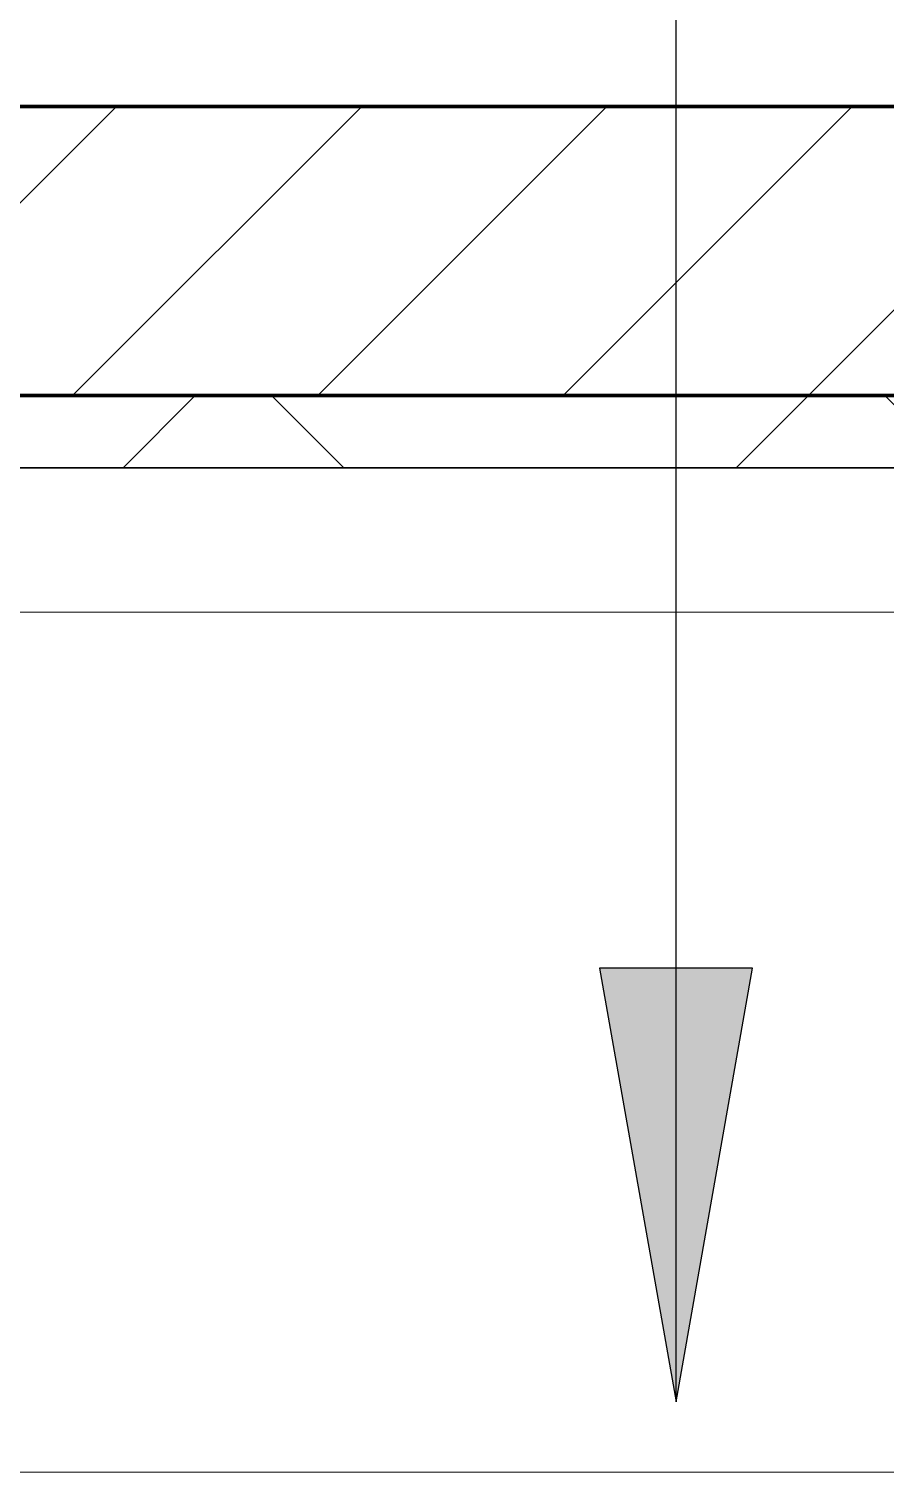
# Model space of a CAD drawing. Header units: millimetres. Extents: x -853488 to -774597, y -17231 to 22435.
# Drawn here: x -832335 to -831743, y 9199 to 10198 of the extents above; entities that cross this region are included whole.
import ezdxf

# ---------------------------------------------------------------- set-up
doc = ezdxf.new("R2010")
doc.units = ezdxf.units.MM
for name, color, linetype, lineweight in [('A-ANNO-NOTE', 3, 'Continuous', 25), ('A-GLAZ-CURT', 2, 'Continuous', 9), ('A-WALL', 5, 'Continuous', 35), ('A-WALL-FNSH', 2, 'Continuous', 35), ('A-WALL-PATT', 1, 'Continuous', 35)]:
    doc.layers.add(name, color=color, linetype=linetype, lineweight=lineweight)

# ---------------------------------------------------------------- blocks, each defined once
blk = doc.blocks.new('System Panel - DPA-AR_Metal Ceiling Rectangular Panel-16017999-4261-01 ENLARGED UPPER PLATFORM LEVEL - REFLECTED CEILING PLAN - SHEET 2')
at = {"layer": 'A-GLAZ-CURT'}
for p, q in [((-825954.98, 9794.02), (-828354.98, 9794.02)), ((-828354.98, 9794.02), (-825954.98, 9794.02)), ((-828354.98, 9199.02), (-825954.98, 9199.02)), ((-825954.98, 9199.02), (-828354.98, 9199.02))]:
    blk.add_line(p, q, dxfattribs=at)
blk = doc.blocks.new('PPLS-PP19_Custom Tile Pattern - Custom Tile Pattern-V47-4261-01 ENLARGED UPPER PLATFORM LEVEL - REFLECTED CEILING PLAN - SHEET 2')
at = {"layer": 'A-GLAZ-CURT'}
for p, q in [((-300, 0), (300, 0)), ((300, 0), (-300, 0)), ((195.99, 0), (213.31, 0)), ((213.31, 0), (195.99, 0)), ((230.06, 0), (300, 0)), ((-300, -50), (300, -50)), ((300, -50), (-300, -50))]:
    blk.add_line(p, q, dxfattribs=at)
for points, knots in [([(-36.78, 0), (-32.43, 0), (-19.22, 0), (8.83, 0), (43.36, 0), (70.92, 0), (82.12, 0), (83.66, 0)], [-6191.144455, -6191.144455, -6191.144455, -6191.144455, -5862.463379, -5340.621928, -4573.028122, -4094.177415, -3869.465285, -3869.465285, -3869.465285, -3869.465285]), ([(-30.52, 0), (-27.11, 0), (-17.83, 0), (5.99, 0), (22.06, 0), (37.44, 0), (45.92, 0), (57.76, 0), (64.47, 0), (72.74, 0), (75.22, 0), (76.03, 0), (76.21, 0)], [-2323.618664, -2323.618664, -2323.618664, -2323.618664, -2142.497158, -1716.209403, -1206.526904, -1089.329421, -901.315459, -753.071572, -495.328968, -421.953223, -334.951786, -290.452333, -290.452333, -290.452333, -290.452333]), ([(76.63, 0), (74.8, 0), (67.65, 0), (53.52, 0), (37, 0), (24.07, 0), (12.82, 0), (-2.9, 0), (-18.19, 0), (-25.62, 0), (-27.73, 0)], [-3095.572228, -3095.572228, -3095.572228, -3095.572228, -2950.589685, -2634.532728, -2313.748533, -2106.613311, -1925.670641, -1617.263037, -1290.787923, -1160.839585, -1160.839585, -1160.839585, -1160.839585]), ([(-15.19, 0), (-13.07, 0), (7.48, 0), (42.82, 0), (88.72, 0), (120.63, 0), (138.28, 0), (138.53, 0)], [-461.142613, -461.142613, -461.142613, -461.142613, -429.606584, -390.253598, -346.313304, -291.370682, -290.5735, -290.5735, -290.5735, -290.5735]), ([(114.39, 0), (114.2, 0), (112.08, 0), (105.42, 0), (92.38, 0), (85.59, 0), (74.4, 0), (62.26, 0), (51.85, 0), (43.81, 0), (29.53, 0), (20.67, 0), (18.85, 0), (18.16, 0)], [-8148.58938, -8148.58938, -8148.58938, -8148.58938, -8105.191388, -7723.759874, -7531.75727, -7135.649961, -6924.452779, -6738.82075, -6548.303034, -6314.283804, -6135.05769, -5972.647715, -5832.674503, -5832.674503, -5832.674503, -5832.674503]), ([(27.44, 0), (27.9, 0), (29.54, 0), (38.07, 0), (53.39, 0), (71.67, 0), (84.83, 0), (86.01, 0), (92.51, 0), (94.33, 0)], [-5037.309798, -5037.309798, -5037.309798, -5037.309798, -4887.603822, -4705.298446, -4353.683244, -3960.84581, -3759.045785, -3336.541051, -2783.776468, -2783.776468, -2783.776468, -2783.776468]), ([(27.89, 0), (29.09, 0), (33.4, 0), (48.37, 0), (71.92, 0), (94.49, 0), (106.46, 0), (108.75, 0)], [-147.777612, -147.777612, -147.777612, -147.777612, -135.792042, -118.513713, -97.899267, -63.759246, -55.915853, -55.915853, -55.915853, -55.915853]), ([(136.44, 0), (121.66, 0), (86.93, 0), (51.16, 0), (31.18, 0)], [-106.750556, -106.750556, -106.750556, -106.750556, -59.610984, 0, 0, 0, 0]), ([(168.37, 0), (167.68, 0), (162.47, 0), (147.02, 0), (109.77, 0), (76.86, 0), (57.82, 0), (46.51, 0), (41.18, 0), (36.02, 0), (35.54, 0), (35.54, 0)], [-543.375029, -543.375029, -543.375029, -543.375029, -530.793311, -458.593899, -401.860199, -357.622665, -341.267687, -334.000314, -326.15566, -319.318397, -317.489778, -317.489778, -317.489778, -317.489778]), ([(36.29, 0), (37.77, 0), (48.82, 0), (64.79, 0), (95.91, 0), (124.45, 0), (132.42, 0), (134.6, 0)], [-314.598523, -314.598523, -314.598523, -314.598523, -305.899624, -287.17622, -249.500363, -194.761443, -152.241002, -152.241002, -152.241002, -152.241002]), ([(70.61, 0), (66.16, 0), (55.8, 0), (45.32, 0), (41.11, 0), (40.74, 0)], [-4647.237329, -4647.237329, -4647.237329, -4647.237329, -4326.416877, -4098.545751, -4076.787736, -4076.787736, -4076.787736, -4076.787736]), ([(40.75, 0), (43.92, 0), (51.66, 0), (58.74, 0), (61.34, 0), (61.45, 0)], [-1613.427274, -1613.427274, -1613.427274, -1613.427274, -1443.202566, -1228.752106, -1120.932285, -1120.932285, -1120.932285, -1120.932285]), ([(103.09, 0), (101.08, 0), (86.31, 0), (65.15, 0), (46.53, 0), (41.05, 0)], [-375.435014, -375.435014, -375.435014, -375.435014, -369.147452, -330.153101, -312.862512, -312.862512, -312.862512, -312.862512]), ([(61.47, 0), (61.47, 0), (61.21, 0), (54.61, 0), (53.71, 0), (53.56, 0)], [-1113.311073, -1113.311073, -1113.311073, -1113.311073, -1096.402191, -891.204116, -747.28819, -747.28819, -747.28819, -747.28819]), ([(76.22, 0), (75.58, 0), (73.64, 0), (71.05, 0), (70.61, 0)], [-193.634889, -193.634889, -193.634889, -193.634889, -31.537676, 0, 0, 0, 0]), ([(94.4, 0), (94.4, 0), (94.64, 0), (99.11, 0), (108.97, 0), (120.79, 0), (139.94, 0), (163.31, 0), (185.23, 0), (193.62, 0), (194.69, 0), (194.79, 0)], [-2348.345796, -2348.345796, -2348.345796, -2348.345796, -2310.419338, -2233.599744, -2052.234781, -1843.028543, -1530.39897, -1095.004608, -529.74427, -295.064701, -265.121568, -265.121568, -265.121568, -265.121568]), ([(157.9, 0), (156.77, 0), (151.67, 0), (143.29, 0), (134.04, 0), (126.24, 0), (118.6, 0), (114.23, 0), (111.98, 0), (105.66, 0), (105.23, 0), (105.23, 0)], [-10292.955006, -10292.955006, -10292.955006, -10292.955006, -10098.273015, -9847.788484, -9677.714971, -9567.007022, -9453.21225, -9220.200448, -9012.77275, -8966.157302, -8929.495943, -8929.495943, -8929.495943, -8929.495943]), ([(105.26, 0), (105.52, 0), (107.82, 0), (109.45, 0), (109.84, 0)], [-8920.561005, -8920.561005, -8920.561005, -8920.561005, -8814.835624, -8776.736043, -8776.736043, -8776.736043, -8776.736043]), ([(109.69, 0), (114.33, 0), (120.28, 0), (128.63, 0), (128.95, 0)], [-54.847656, -54.847656, -54.847656, -54.847656, -39.050993, -35.895543, -35.895543, -35.895543, -35.895543]), ([(129.02, 0), (129.02, 0), (124.41, 0), (122.35, 0), (116.84, 0), (112.69, 0), (110.48, 0)], [-35.386604, -35.386604, -35.386604, -35.386604, -31.430235, -22.807238, -15.488593, -7.987979, -7.987979, -7.987979, -7.987979]), ([(128.58, 0), (128.8, 0), (130.16, 0), (139.26, 0), (152.67, 0), (161.24, 0), (162.19, 0), (162.75, 0)], [-633.326174, -633.326174, -633.326174, -633.326174, -627.736123, -618.981161, -602.094757, -592.980799, -581.414464, -581.414464, -581.414464, -581.414464]), ([(137.1, 0), (136, 0), (133.64, 0), (129.87, 0), (129.11, 0)], [-670.405967, -670.405967, -670.405967, -670.405967, -651.020627, -640.742133, -640.742133, -640.742133, -640.742133]), ([(177.92, 0), (174.87, 0), (170.16, 0), (161.95, 0), (161.28, 0), (158.35, 0), (157.85, 0), (157.77, 0)], [-11064.926632, -11064.926632, -11064.926632, -11064.926632, -10839.086983, -10768.332124, -10666.779182, -10580.760289, -10550.278881, -10550.278881, -10550.278881, -10550.278881]), ([(300, 0), (286.53, 0), (254.22, 0), (207.11, 0), (177.41, 0), (159.34, 0), (158.33, 0), (158.3, 0)], [-285.253232, -285.253232, -285.253232, -285.253232, -244.693688, -187.987675, -143.776725, -129.632772, -123.352749, -123.352749, -123.352749, -123.352749]), ([(159.07, 0), (159.13, 0), (160.84, 0), (165.21, 0), (174.15, 0), (185.98, 0), (208.82, 0), (219.42, 0), (230.06, 0)], [-115.643202, -115.643202, -115.643202, -115.643202, -114.681583, -87.660824, -65.295536, -41.623857, -24.459831, 0, 0, 0, 0]), ([(162.75, 0), (165.4, 0), (170.91, 0), (172.61, 0), (172.61, 0)], [-111.264224, -111.264224, -111.264224, -111.264224, -56.742688, -19.085662, -19.085662, -19.085662, -19.085662]), ([(178.24, 0), (176.75, 0), (174.27, 0), (169.67, 0), (168.99, 0)], [-8253.978395, -8253.978395, -8253.978395, -8253.978395, -8152.463617, -8069.855175, -8069.855175, -8069.855175, -8069.855175]), ([(171.51, 0), (176.48, 0), (193.23, 0), (201.73, 0), (208.81, 0), (213.9, 0), (241.96, 0), (266.73, 0), (281.71, 0), (291.71, 0), (296.52, 0), (297.86, 0), (298.09, 0)], [-7971.819559, -7971.819559, -7971.819559, -7971.819559, -7784.112253, -7606.717214, -7289.299508, -7042.621073, -6582.165592, -6068.460911, -5766.029927, -5566.724884, -5280.360606, -5199.253518, -5199.253518, -5199.253518, -5199.253518]), ([(172.07, 0), (177.66, 0), (187.87, 0), (201.08, 0), (207.47, 0), (213.96, 0), (215.11, 0)], [-255.364076, -255.364076, -255.364076, -255.364076, -237.955587, -223.92608, -215.862851, -208.75215, -208.75215, -208.75215, -208.75215]), ([(247.1, 0), (246.76, 0), (245.04, 0), (238.34, 0), (226.56, 0), (221.1, 0), (200.45, 0), (185.37, 0), (178.62, 0)], [-9649.085549, -9649.085549, -9649.085549, -9649.085549, -9581.591397, -9406.094246, -9221.510254, -9016.44624, -8717.832359, -8262.723539, -8262.723539, -8262.723539, -8262.723539]), ([(215.22, 0), (214.62, 0), (210.55, 0), (203.98, 0), (190.58, 0), (181.37, 0), (178.64, 0)], [-203.825446, -203.825446, -203.825446, -203.825446, -198.527383, -184.406837, -162.427601, -153.205504, -153.205504, -153.205504, -153.205504]), ([(193.8, 0), (193.33, 0), (190.11, 0), (185.2, 0), (178.96, 0), (178.68, 0)], [-11665.349007, -11665.349007, -11665.349007, -11665.349007, -11565.880756, -11105.624034, -11083.852325, -11083.852325, -11083.852325, -11083.852325]), ([(300, 0), (288.22, 0), (262, 0), (230.43, 0), (219.94, 0), (219.02, 0)], [-12528.858583, -12528.858583, -12528.858583, -12528.858583, -11905.454923, -11162.864862, -10856.732305, -10856.732305, -10856.732305, -10856.732305]), ([(219.9, 0), (220.86, 0), (227.84, 0), (242.06, 0), (246.54, 0), (246.96, 0)], [-10670.940496, -10670.940496, -10670.940496, -10670.940496, -10511.382485, -9925.173265, -9834.877357, -9834.877357, -9834.877357, -9834.877357]), ([(284.76, 0), (284.76, 0), (285.09, 0), (287.47, 0), (293.59, 0), (297.76, 0), (300, 0)], [-4110.630118, -4110.630118, -4110.630118, -4110.630118, -4053.389046, -3959.664717, -3862.421465, -3746.95702, -3746.95702, -3746.95702, -3746.95702]), ([(297.38, 0), (295.84, 0), (291.62, 0), (285.38, 0), (284.87, 0)], [-4803.172655, -4803.172655, -4803.172655, -4803.172655, -4358.271401, -4143.037883, -4143.037883, -4143.037883, -4143.037883])]:
    blk.add_open_spline(points, degree=3, knots=knots, dxfattribs=at)
for points in [[(80.35, 0), (79.57, 0), (78.27, 0), (76.63, 0)], [(84.06, 0), (83.48, 0), (82.41, 0), (81.72, 0)], [(109.71, 0), (107.59, 0), (105.36, 0), (103.09, 0)], [(110.63, 0), (112.13, 0), (112.91, 0), (113.59, 0)], [(168.74, 0), (168.74, 0), (169.81, 0), (171.51, 0)], [(177.83, 0), (175.06, 0), (172.28, 0), (169.49, 0)], [(195.11, 0), (194.91, 0), (194.44, 0), (193.8, 0)]]:
    blk.add_open_spline(points, degree=3, dxfattribs=at)
blk = doc.blocks.new('PPLS-PP19_Custom Tile Pattern - Custom Tile Pattern-V48-4261-01 ENLARGED UPPER PLATFORM LEVEL - REFLECTED CEILING PLAN - SHEET 2')
at = {"layer": 'A-GLAZ-CURT'}
for p, q in [((-300, 0), (300, 0)), ((300, 0), (-300, 0)), ((-293.07, 0), (-284.41, 0)), ((-284.41, 0), (-293.07, 0)), ((-283.46, 0), (-275.75, 0)), ((-275.75, 0), (-283.46, 0)), ((-222.32, 0), (-214.54, 0)), ((-214.54, 0), (-222.32, 0)), ((-213.66, 0), (-205, 0)), ((-205, 0), (-213.66, 0)), ((-300, -50), (300, -50)), ((300, -50), (-300, -50))]:
    blk.add_line(p, q, dxfattribs=at)
at = {"layer": 'A-GLAZ-CURT', "flags": 128}
for points in [[(-300, 0), (-291.56, 0), (-283.47, 0)], [(-283.55, 0), (-291.73, 0), (-300, 0)], [(-145.59, 0), (-150.63, 0), (-155.53, 0), (-160.27, 0), (-164.95, 0), (-169.65, 0), (-174.47, 0), (-179.49, 0), (-184.81, 0), (-190.44, 0), (-196.37, 0), (-202.58, 0), (-209.04, 0), (-215.73, 0), (-222.63, 0), (-229.72, 0), (-236.97, 0), (-244.39, 0), (-251.96, 0), (-259.67, 0), (-267.51, 0), (-275.48, 0), (-283.47, 0)], [(-283.3, 0), (-275.2, 0), (-267.26, 0), (-259.45, 0), (-251.77, 0), (-244.2, 0), (-236.74, 0), (-229.36, 0), (-222.06, 0), (-214.83, 0)], [(-214.53, 0), (-207.71, 0), (-200.76, 0), (-194.02, 0), (-187.54, 0), (-181.38, 0), (-175.58, 0), (-170.25, 0), (-165.64, 0), (-162.01, 0), (-159.53, 0), (-157.46, 0), (-154.52, 0), (-149.42, 0), (-141.84, 0), (-132.81, 0), (-126.08, 0)], [(-125.17, 0), (-128.55, 0), (-134.16, 0), (-140.03, 0), (-145.5, 0)]]:
    blk.add_lwpolyline(points, dxfattribs=at)
at = {"layer": 'A-GLAZ-CURT'}
for points, knots in [([(-300, 0), (-284.65, 0), (-236.57, 0), (-174.61, 0), (-129.95, 0), (-110.8, 0), (-99.5, 0), (-91.46, 0)], [-5323.127839, -5323.127839, -5323.127839, -5323.127839, -4502.809032, -2700.551212, -1002.059161, -460.363443, 0, 0, 0, 0]), ([(-145.61, 0), (-165.95, 0), (-207.6, 0), (-257.74, 0), (-283.47, 0)], [-16829.876344, -16829.876344, -16829.876344, -16829.876344, -15131.813646, -13733.434969, -13733.434969, -13733.434969, -13733.434969]), ([(-145.71, 0), (-147.71, 0), (-148.27, 0), (-158.72, 0), (-174.02, 0), (-185.59, 0), (-209.77, 0), (-232.01, 0), (-255.22, 0), (-262.59, 0), (-264.9, 0), (-265.4, 0)], [-2872.419609, -2872.419609, -2872.419609, -2872.419609, -2477.344047, -2237.412286, -2029.680487, -1755.085331, -1400.429864, -858.079193, -543.655514, -208.940337, 0, 0, 0, 0]), ([(-258.6, 0), (-257.91, 0), (-254.26, 0), (-241.25, 0), (-226.82, 0), (-217.53, 0), (-215.02, 0)], [-5722.54675, -5722.54675, -5722.54675, -5722.54675, -5657.471696, -5413.335975, -5017.494783, -4877.606962, -4877.606962, -4877.606962, -4877.606962]), ([(-214.52, 0), (-217.27, 0), (-222.59, 0), (-231.26, 0), (-233.46, 0), (-234, 0)], [-1121.855516, -1121.855516, -1121.855516, -1121.855516, -978.033455, -846.069444, -682.911962, -682.911962, -682.911962, -682.911962]), ([(-233.49, 0), (-233.44, 0), (-232.38, 0), (-230.74, 0), (-225.3, 0), (-223.63, 0)], [-455.274641, -455.274641, -455.274641, -455.274641, -440.605512, -119.536984, 0, 0, 0, 0]), ([(-214.53, 0), (-213.89, 0), (-210.22, 0), (-200.2, 0), (-185.8, 0), (-171.77, 0), (-158.7, 0), (-157.22, 0)], [-4868.529368, -4868.529368, -4868.529368, -4868.529368, -4832.723979, -4666.091899, -4349.945572, -4000.813434, -3840.635403, -3840.635403, -3840.635403, -3840.635403]), ([(-213.8, 0), (-212.04, 0), (-202.61, 0), (-188.58, 0), (-169.02, 0), (-156.01, 0), (-148.18, 0), (-146.3, 0)], [-5260.95141, -5260.95141, -5260.95141, -5260.95141, -5161.076232, -4739.070012, -4465.409639, -4149.119819, -4046.8857, -4046.8857, -4046.8857, -4046.8857]), ([(-133.82, 0), (-135.51, 0), (-137.8, 0), (-149.31, 0), (-162.01, 0), (-177.91, 0), (-196.42, 0), (-208.16, 0), (-213.59, 0)], [-2731.647847, -2731.647847, -2731.647847, -2731.647847, -2418.507304, -2308.929706, -2113.765672, -1763.376603, -1422.553702, -1138.186603, -1138.186603, -1138.186603, -1138.186603]), ([(-152.35, 0), (-151.03, 0), (-149.12, 0), (-146.95, 0), (-146.49, 0)], [-3494.978217, -3494.978217, -3494.978217, -3494.978217, -3371.022232, -3341.352801, -3341.352801, -3341.352801, -3341.352801]), ([(-118.78, 0), (-121.86, 0), (-126.28, 0), (-136.96, 0), (-147.46, 0), (-150.03, 0), (-150.57, 0)], [-5938.474035, -5938.474035, -5938.474035, -5938.474035, -5700.061948, -5508.838257, -5298.784692, -5196.16478, -5196.16478, -5196.16478, -5196.16478]), ([(-150.34, 0), (-150.07, 0), (-148.94, 0), (-147.66, 0), (-146.54, 0)], [-4948.728362, -4948.728362, -4948.728362, -4948.728362, -4883.323924, -4701.291944, -4701.291944, -4701.291944, -4701.291944]), ([(-26.75, 0), (-27.82, 0), (-36.18, 0), (-53.55, 0), (-78.2, 0), (-110.94, 0), (-130.52, 0), (-147.74, 0), (-149.07, 0)], [-8718.362214, -8718.362214, -8718.362214, -8718.362214, -8532.293389, -8073.216054, -7508.296369, -7004.680444, -6449.282163, -6277.220794, -6277.220794, -6277.220794, -6277.220794]), ([(-145.91, 0), (-144.58, 0), (-135.46, 0), (-128.29, 0), (-125.15, 0)], [-394.127172, -394.127172, -394.127172, -394.127172, -290.263673, 0, 0, 0, 0]), ([(-145.66, 0), (-144.22, 0), (-139.39, 0), (-127.26, 0), (-107.3, 0), (-91.76, 0), (-80.1, 0), (-76.64, 0)], [-4655.189306, -4655.189306, -4655.189306, -4655.189306, -4440.880425, -4054.690705, -3793.097032, -3402.597032, -3216.836449, -3216.836449, -3216.836449, -3216.836449]), ([(-76.63, 0), (-78.52, 0), (-93.55, 0), (-117.28, 0), (-141.93, 0), (-145.59, 0)], [-19229.253983, -19229.253983, -19229.253983, -19229.253983, -18935.241197, -17136.203329, -16830.575962, -16830.575962, -16830.575962, -16830.575962]), ([(-145.57, 0), (-142.02, 0), (-135.18, 0), (-127.33, 0), (-124.19, 0), (-123.43, 0), (-123.28, 0)], [-4033.745904, -4033.745904, -4033.745904, -4033.745904, -3839.893365, -3647.167523, -3488.92562, -3439.852845, -3439.852845, -3439.852845, -3439.852845]), ([(-86.16, 0), (-91.37, 0), (-104.13, 0), (-122.65, 0), (-137.71, 0), (-143.86, 0), (-145.56, 0)], [-1681.3698, -1681.3698, -1681.3698, -1681.3698, -1374.161226, -945.742622, -741.901385, -560.4566, -560.4566, -560.4566, -560.4566]), ([(-144.74, 0), (-144.47, 0), (-139.73, 0), (-137.28, 0), (-133.93, 0), (-128.78, 0), (-126.5, 0)], [-6044.731135, -6044.731135, -6044.731135, -6044.731135, -6017.569127, -5560.701257, -5364.112219, -5231.017328, -5231.017328, -5231.017328, -5231.017328]), ([(-127.41, 0), (-131.63, 0), (-133.16, 0), (-134.09, 0), (-134.15, 0)], [-8540.990293, -8540.990293, -8540.990293, -8540.990293, -8266.114998, -8246.473386, -8246.473386, -8246.473386, -8246.473386]), ([(-134.15, 0), (-133.32, 0), (-130.31, 0), (-117.33, 0), (-92.96, 0), (-81.33, 0), (-76.62, 0)], [-7657.439573, -7657.439573, -7657.439573, -7657.439573, -7293.749979, -6839.55839, -6236.997189, -5770.713999, -5770.713999, -5770.713999, -5770.713999]), ([(-120.13, 0), (-120.14, 0), (-120.24, 0), (-121.3, 0), (-129.25, 0), (-133.82, 0)], [-2933.992132, -2933.992132, -2933.992132, -2933.992132, -2920.575025, -2840.280255, -2731.647847, -2731.647847, -2731.647847, -2731.647847]), ([(-113.43, 0), (-113.44, 0), (-113.96, 0), (-119.73, 0), (-125.43, 0), (-127.03, 0), (-127.41, 0)], [-328.499627, -328.499627, -328.499627, -328.499627, -282.672656, -98.539552, -24.539552, 0, 0, 0, 0]), ([(-126.5, 0), (-122.44, 0), (-108.71, 0), (-86.68, 0), (-63.44, 0), (-54.4, 0), (-48.53, 0), (-30.79, 0), (-21.5, 0), (-11.05, 0), (-8.75, 0)], [-5231.017328, -5231.017328, -5231.017328, -5231.017328, -4994.692869, -4542.524482, -4008.285538, -3689.699207, -3546.54457, -3315.260113, -2864.387349, -2740.056696, -2740.056696, -2740.056696, -2740.056696]), ([(-125.15, 0), (-124.93, 0), (-121.96, 0), (-113.01, 0), (-98.9, 0), (-87.95, 0), (-79.28, 0), (-76.63, 0)], [-3362.7396, -3362.7396, -3362.7396, -3362.7396, -3342.215224, -3074.362186, -2902.289527, -2605.247022, -2468.809232, -2468.809232, -2468.809232, -2468.809232]), ([(-122.08, 0), (-122.01, 0), (-121.69, 0), (-121.2, 0), (-120.88, 0)], [-3136.336417, -3136.336417, -3136.336417, -3136.336417, -3110.304437, -3035.164275, -3035.164275, -3035.164275, -3035.164275]), ([(-36.33, 0), (-36.43, 0), (-37.27, 0), (-45.02, 0), (-46.13, 0), (-60.59, 0), (-81.23, 0), (-99.51, 0), (-114.02, 0), (-117.28, 0), (-118.78, 0)], [-1855.773136, -1855.773136, -1855.773136, -1855.773136, -1810.870157, -1672.078046, -1405.135169, -1060.00838, -740.068933, -229.489605, -116.330425, 0, 0, 0, 0]), ([(-117.74, 0), (-117.19, 0), (-114.78, 0), (-113.43, 0), (-113.43, 0)], [-821.249067, -821.249067, -821.249067, -821.249067, -394.672656, -330.879064, -330.879064, -330.879064, -330.879064]), ([(-36.62, 0), (-36.62, 0), (-40.35, 0), (-44.32, 0), (-58.97, 0), (-85.2, 0), (-107.61, 0), (-116.56, 0), (-117.56, 0)], [-4069.478503, -4069.478503, -4069.478503, -4069.478503, -3858.647035, -3538.256648, -2842.901703, -2193.204658, -1433.981041, -985.49888, -985.49888, -985.49888, -985.49888]), ([(-115.82, 0), (-114.96, 0), (-110.41, 0), (-96.78, 0), (-84.13, 0), (-77.53, 0), (-76.64, 0)], [-5724.064692, -5724.064692, -5724.064692, -5724.064692, -5430.283136, -5103.229623, -4799.173296, -4751.906928, -4751.906928, -4751.906928, -4751.906928]), ([(9.32, 0), (9.08, 0), (7.65, 0), (2.57, 0), (-12.23, 0), (-25.64, 0), (-40, 0), (-56.24, 0), (-75.59, 0), (-94, 0), (-112.01, 0), (-114.94, 0), (-115.63, 0)], [-2922.926651, -2922.926651, -2922.926651, -2922.926651, -2882.788014, -2720.818881, -2518.50168, -2125.455881, -1792.521578, -1466.981642, -1208.454564, -789.402658, -501.969187, -243.577221, -243.577221, -243.577221, -243.577221]), ([(-91.46, 0), (-90.09, 0), (-84.7, 0), (-77.43, 0), (-72.73, 0), (-72.64, 0), (-72.64, 0)], [-19832.387487, -19832.387487, -19832.387487, -19832.387487, -19753.885894, -19541.04734, -19478.625389, -19471.062469, -19471.062469, -19471.062469, -19471.062469]), ([(-77.18, 0), (-77.76, 0), (-80.13, 0), (-82.66, 0), (-83.28, 0), (-83.28, 0)], [-1715.65753, -1715.65753, -1715.65753, -1715.65753, -1646.621388, -1424.436217, -1393.971743, -1393.971743, -1393.971743, -1393.971743]), ([(-83.28, 0), (-83.28, 0), (-82.91, 0), (-76.14, 0), (-62.97, 0), (-48.14, 0), (-36.49, 0), (-33.57, 0), (-29.94, 0), (-28.57, 0)], [-1393.4169, -1393.4169, -1393.4169, -1393.4169, -1353.722004, -1274.333717, -1073.56893, -651.549973, -296.515819, -83.513472, 0, 0, 0, 0]), ([(-29.03, 0), (-33.97, 0), (-43.74, 0), (-56.37, 0), (-69.9, 0), (-74.32, 0), (-76.68, 0)], [-2680.714891, -2680.714891, -2680.714891, -2680.714891, -2413.671296, -2161.752162, -2006.592567, -1734.844158, -1734.844158, -1734.844158, -1734.844158]), ([(-76.63, 0), (-75.3, 0), (-72.32, 0), (-68.41, 0), (-65.12, 0), (-63.63, 0)], [-3216.673436, -3216.673436, -3216.673436, -3216.673436, -3144.956779, -3050.982048, -2969.237017, -2969.237017, -2969.237017, -2969.237017]), ([(-76.52, 0), (-63.66, 0), (-41.55, 0), (-17.85, 0), (-8.51, 0), (-7.69, 0)], [-4749.755808, -4749.755808, -4749.755808, -4749.755808, -4065.652676, -3589.737505, -3543.182074, -3543.182074, -3543.182074, -3543.182074]), ([(-75.79, 0), (-75.49, 0), (-69.49, 0), (-62.74, 0), (-60.36, 0), (-59.97, 0)], [-5743.07968, -5743.07968, -5743.07968, -5743.07968, -5713.340575, -5140.470607, -5006.787413, -5006.787413, -5006.787413, -5006.787413]), ([(-75.66, 0), (-73.16, 0), (-69.25, 0), (-65.93, 0), (-65.07, 0)], [-2451.997625, -2451.997625, -2451.997625, -2451.997625, -2322.099534, -2241.8264, -2241.8264, -2241.8264, -2241.8264]), ([(-63.96, 0), (-64.13, 0), (-68.91, 0), (-73.62, 0), (-75.55, 0)], [-2171.769325, -2171.769325, -2171.769325, -2171.769325, -2007.031671, -1891.541025, -1891.541025, -1891.541025, -1891.541025]), ([(-66.39, 0), (-66.39, 0), (-63.63, 0), (-53.63, 0), (-34.42, 0), (-29.82, 0), (-29.19, 0)], [-2493.31794, -2493.31794, -2493.31794, -2493.31794, -2315.303971, -1809.437387, -963.711516, -666.19313, -666.19313, -666.19313, -666.19313]), ([(31.18, 0), (25.97, 0), (11.99, 0), (-16.92, 0), (-47.42, 0), (-65.77, 0), (-66.37, 0), (-66.38, 0)], [-4496.803627, -4496.803627, -4496.803627, -4496.803627, -4222.080604, -3745.412743, -2981.410125, -2542.574734, -2498.224237, -2498.224237, -2498.224237, -2498.224237]), ([(-63.63, 0), (-61.49, 0), (-57.39, 0), (-54.49, 0), (-45.2, 0), (-40.79, 0), (-40.46, 0), (-40.44, 0)], [-2969.237017, -2969.237017, -2969.237017, -2969.237017, -2851.217951, -2734.127174, -2474.780881, -2410.990208, -2350.645972, -2350.645972, -2350.645972, -2350.645972]), ([(-58.83, 0), (-58.37, 0), (-57.29, 0), (-54.23, 0), (-46.33, 0), (-42.62, 0), (-41.76, 0)], [-4859.52896, -4859.52896, -4859.52896, -4859.52896, -4680.891996, -4469.85053, -4321.566175, -4270.495146, -4270.495146, -4270.495146, -4270.495146]), ([(-51.83, 0), (-51.83, 0), (-51.78, 0), (-47.4, 0), (-46.01, 0), (-40.22, 0), (-36.78, 0)], [-632.814994, -632.814994, -632.814994, -632.814994, -627.965721, -508.377888, -260.442412, 0, 0, 0, 0]), ([(-7.71, 0), (-12.43, 0), (-21.93, 0), (-32.81, 0), (-44.85, 0), (-51.43, 0), (-51.79, 0)], [-1531.521579, -1531.521579, -1531.521579, -1531.521579, -1290.787923, -1039.307308, -819.71621, -644.910881, -644.910881, -644.910881, -644.910881]), ([(-41.76, 0), (-39.9, 0), (-37.72, 0), (-36.92, 0), (-36.77, 0)], [-4270.495146, -4270.495146, -4270.495146, -4270.495146, -4161.040818, -4106.245333, -4106.245333, -4106.245333, -4106.245333]), ([(-36.78, 0), (-32.43, 0), (-19.22, 0), (8.83, 0), (43.36, 0), (70.92, 0), (82.12, 0), (83.66, 0)], [-6191.144455, -6191.144455, -6191.144455, -6191.144455, -5862.463379, -5340.621928, -4573.028122, -4094.177415, -3869.465285, -3869.465285, -3869.465285, -3869.465285]), ([(-36.29, 0), (-36.29, 0), (-34.66, 0), (-28.88, 0), (-26.95, 0), (-26.54, 0)], [-9150.272121, -9150.272121, -9150.272121, -9150.272121, -9057.163041, -8919.836787, -8834.607043, -8834.607043, -8834.607043, -8834.607043]), ([(30.82, 0), (29.27, 0), (20.14, 0), (3.54, 0), (-16.58, 0), (-34.76, 0), (-36.04, 0)], [-10462.034656, -10462.034656, -10462.034656, -10462.034656, -10363.088938, -9884.23066, -9424.652049, -9182.880979, -9182.880979, -9182.880979, -9182.880979]), ([(-33.34, 0), (-33.34, 0), (-32.93, 0), (-31.16, 0), (-30.52, 0)], [-2415.024266, -2415.024266, -2415.024266, -2415.024266, -2357.633367, -2323.618664, -2323.618664, -2323.618664, -2323.618664]), ([(-7.71, 0), (-11.33, 0), (-20.48, 0), (-30.57, 0), (-31.82, 0), (-32, 0)], [-3184.079934, -3184.079934, -3184.079934, -3184.079934, -2994.501669, -2698.150104, -2614.070998, -2614.070998, -2614.070998, -2614.070998]), ([(-30.76, 0), (-30.73, 0), (-29.99, 0), (-23.47, 0), (-15.75, 0), (-15.19, 0)], [-54176.191683, -54176.191683, -54176.191683, -54176.191683, -54157.274271, -53749.15266, -53717.791567, -53717.791567, -53717.791567, -53717.791567]), ([(-30.52, 0), (-27.11, 0), (-17.83, 0), (5.99, 0), (22.06, 0), (37.44, 0), (45.92, 0), (57.76, 0), (64.47, 0), (72.74, 0), (75.22, 0), (76.03, 0), (76.21, 0)], [-2323.618664, -2323.618664, -2323.618664, -2323.618664, -2142.497158, -1716.209403, -1206.526904, -1089.329421, -901.315459, -753.071572, -495.328968, -421.953223, -334.951786, -290.452333, -290.452333, -290.452333, -290.452333]), ([(-13, 0), (-14.35, 0), (-17.68, 0), (-25.97, 0), (-29.52, 0), (-30.21, 0)], [-55207.591944, -55207.591944, -55207.591944, -55207.591944, -54789.006179, -54461.685999, -54290.791712, -54290.791712, -54290.791712, -54290.791712]), ([(-7.98, 0), (-10.81, 0), (-17.68, 0), (-24.92, 0), (-29.03, 0)], [-3077.857837, -3077.857837, -3077.857837, -3077.857837, -2903.012179, -2680.714891, -2680.714891, -2680.714891, -2680.714891]), ([(-28.98, 0), (-28.66, 0), (-27.39, 0), (-24.45, 0), (-22.56, 0)], [-166.548282, -166.548282, -166.548282, -166.548282, -102.06493, 0, 0, 0, 0]), ([(-28.57, 0), (-26.93, 0), (-20.29, 0), (-14.37, 0), (-9.13, 0), (-7.72, 0)], [-5361.429781, -5361.429781, -5361.429781, -5361.429781, -5261.36855, -5050.479954, -4975.826429, -4975.826429, -4975.826429, -4975.826429]), ([(-22.56, 0), (-20.27, 0), (-17.03, 0), (-11.36, 0), (-7.66, 0), (-6.6, 0), (-6.44, 0)], [-56468.192263, -56468.192263, -56468.192263, -56468.192263, -56344.022017, -56303.229861, -56166.290093, -56124.392176, -56124.392176, -56124.392176, -56124.392176]), ([(-7.78, 0), (-4.02, 0), (12.25, 0), (42.82, 0), (88.72, 0), (120.63, 0), (138.28, 0), (138.53, 0)], [-445.642523, -445.642523, -445.642523, -445.642523, -429.606584, -390.253598, -346.313304, -291.370682, -290.5735, -290.5735, -290.5735, -290.5735]), ([(-7.7, 0), (-2.46, 0), (9.62, 0), (15.02, 0), (22.91, 0), (31, 0), (39.04, 0), (51.19, 0), (58.59, 0), (61.18, 0), (61.4, 0)], [-2721.190831, -2721.190831, -2721.190831, -2721.190831, -2439.246196, -2084.094819, -1956.422387, -1818.904206, -1645.594513, -1443.202566, -1228.752106, -1131.060713, -1131.060713, -1131.060713, -1131.060713]), ([(8.33, 0), (8.19, 0), (7.18, 0), (2.17, 0), (-4.43, 0), (-7.69, 0)], [-3574.286521, -3574.286521, -3574.286521, -3574.286521, -3526.962355, -3285.499107, -3083.789833, -3083.789833, -3083.789833, -3083.789833]), ([(-7.09, 0), (-2.76, 0), (4.8, 0), (9.64, 0), (10.14, 0), (10.18, 0)], [-3531.869704, -3531.869704, -3531.869704, -3531.869704, -3285.047089, -3066.359526, -3044.715262, -3044.715262, -3044.715262, -3044.715262]), ([(61.17, 0), (58.88, 0), (52.24, 0), (39.61, 0), (24.74, 0), (6.65, 0), (-4.43, 0), (-7.08, 0)], [-4453.60244, -4453.60244, -4453.60244, -4453.60244, -4326.416877, -4098.545751, -3766.694881, -3333.063701, -3194.975664, -3194.975664, -3194.975664, -3194.975664]), ([(-7.07, 0), (-3.69, 0), (3.65, 0), (13.15, 0), (21.24, 0), (24.62, 0), (24.72, 0), (24.72, 0)], [-4964.286834, -4964.286834, -4964.286834, -4964.286834, -4785.90057, -4596.498881, -4445.288762, -4384.376941, -4376.041937, -4376.041937, -4376.041937, -4376.041937]), ([(76.63, 0), (74.8, 0), (67.65, 0), (53.52, 0), (37, 0), (24.07, 0), (12.82, 0), (2.05, 0), (-5.39, 0), (-6.76, 0)], [-3095.572228, -3095.572228, -3095.572228, -3095.572228, -2950.589685, -2634.532728, -2313.748533, -2106.613311, -1925.670641, -1617.263037, -1547.786114, -1547.786114, -1547.786114, -1547.786114]), ([(-2.63, 0), (-2.47, 0), (-1.22, 0), (4.92, 0), (15.97, 0), (22.54, 0), (24.49, 0)], [-226.825321, -226.825321, -226.825321, -226.825321, -220.269177, -206.416616, -198.214427, -187.717507, -187.717507, -187.717507, -187.717507]), ([(103.09, 0), (101.08, 0), (86.31, 0), (63.34, 0), (35.84, 0), (12, 0), (3.08, 0), (-1.67, 0), (-2.25, 0)], [-375.435014, -375.435014, -375.435014, -375.435014, -369.147452, -330.153101, -307.516438, -285.83788, -246.234814, -234.646884, -234.646884, -234.646884, -234.646884]), ([(24.69, 0), (24.54, 0), (20.99, 0), (15.48, 0), (10.8, 0), (9.63, 0)], [-4368.572414, -4368.572414, -4368.572414, -4368.572414, -4306.476363, -4080.000647, -3772.857994, -3772.857994, -3772.857994, -3772.857994]), ([(18.16, 0), (19.15, 0), (24.25, 0), (25.66, 0), (26.12, 0)], [-5700.113719, -5700.113719, -5700.113719, -5700.113719, -5554.232259, -5302.431367, -5302.431367, -5302.431367, -5302.431367]), ([(114.39, 0), (114.2, 0), (112.08, 0), (105.42, 0), (92.38, 0), (85.59, 0), (74.4, 0), (62.26, 0), (51.85, 0), (43.81, 0), (29.53, 0), (20.67, 0), (18.85, 0), (18.16, 0)], [-8148.58938, -8148.58938, -8148.58938, -8148.58938, -8105.191388, -7723.759874, -7531.75727, -7135.649961, -6924.452779, -6738.82075, -6548.303034, -6314.283804, -6135.05769, -5972.647715, -5832.674503, -5832.674503, -5832.674503, -5832.674503]), ([(27.44, 0), (27.9, 0), (29.54, 0), (38.07, 0), (53.39, 0), (71.67, 0), (84.83, 0), (86.01, 0), (92.51, 0), (94.33, 0)], [-5037.309798, -5037.309798, -5037.309798, -5037.309798, -4887.603822, -4705.298446, -4353.683244, -3960.84581, -3759.045785, -3336.541051, -2783.776468, -2783.776468, -2783.776468, -2783.776468]), ([(27.89, 0), (29.09, 0), (33.4, 0), (46.43, 0), (56.55, 0), (61.24, 0)], [-147.777612, -147.777612, -147.777612, -147.777612, -135.792042, -118.513713, -104.37909, -104.37909, -104.37909, -104.37909]), ([(53.18, 0), (53.06, 0), (52.22, 0), (44.99, 0), (36.46, 0), (30.82, 0)], [-622.740158, -622.740158, -622.740158, -622.740158, -566.066452, -360.610861, 0, 0, 0, 0]), ([(136.44, 0), (121.66, 0), (86.93, 0), (51.16, 0), (31.18, 0)], [-106.750556, -106.750556, -106.750556, -106.750556, -59.610984, 0, 0, 0, 0]), ([(130.2, 0), (122.8, 0), (104.27, 0), (76.86, 0), (57.82, 0), (46.51, 0), (41.18, 0), (36.02, 0), (35.54, 0), (35.54, 0)], [-438.961095, -438.961095, -438.961095, -438.961095, -401.860199, -357.622665, -341.267687, -334.000314, -326.15566, -319.318397, -317.489778, -317.489778, -317.489778, -317.489778]), ([(36.29, 0), (37.77, 0), (48.82, 0), (55.83, 0), (60.94, 0), (61.24, 0)], [-314.598523, -314.598523, -314.598523, -314.598523, -305.899624, -287.17622, -286.038533, -286.038533, -286.038533, -286.038533])]:
    blk.add_open_spline(points, degree=3, knots=knots, dxfattribs=at)
for points in [[(-283.68, 0), (-289.02, 0), (-294.48, 0), (-300, 0)], [(-223.63, 0), (-220.99, 0), (-217.85, 0), (-214.55, 0)], [(-148.23, 0), (-147.44, 0), (-146.51, 0), (-145.6, 0)], [(-145.6, 0), (-146.25, 0), (-146.71, 0), (-146.95, 0)], [(-137.88, 0), (-140.56, 0), (-143.24, 0), (-144.92, 0)], [(-144.53, 0), (-143.07, 0), (-141.23, 0), (-138.62, 0)], [(-76.64, 0), (-79.8, 0), (-82.96, 0), (-86.16, 0)], [(-72.93, 0), (-73.9, 0), (-75.01, 0), (-76.21, 0)], [(-39.84, 0), (-39.08, 0), (-38.11, 0), (-37.36, 0)], [(-15.19, 0), (-14.23, 0), (-11.85, 0), (-8.66, 0)], [(24.49, 0), (25.23, 0), (25.72, 0), (26.04, 0)]]:
    blk.add_open_spline(points, degree=3, dxfattribs=at)
blk = doc.blocks.new('*U464')
at = {"layer": 'A-GLAZ-CURT', "rotation": 180}
for name, p in [('PPLS-PP19_Custom Tile Pattern - Custom Tile Pattern-V48-4261-01 ENLARGED UPPER PLATFORM LEVEL - REFLECTED CEILING PLAN - SHEET 2', (-30600, 6315)), ('PPLS-PP19_Custom Tile Pattern - Custom Tile Pattern-V47-4261-01 ENLARGED UPPER PLATFORM LEVEL - REFLECTED CEILING PLAN - SHEET 2', (-30000, 6315))]:
    blk.add_blockref(name, p, dxfattribs=at)
at = {"layer": 'A-GLAZ-CURT'}
blk.add_blockref('System Panel - DPA-AR_Metal Ceiling Rectangular Panel-16017999-4261-01 ENLARGED UPPER PLATFORM LEVEL - REFLECTED CEILING PLAN - SHEET 2', (796882.37, -3579.02), dxfattribs=at)

msp = doc.modelspace()

# ---------------------------------------------------------------- hatches: boundary and pattern name
at = {"layer": 'A-ANNO-NOTE'}
msp.add_hatch(color=256, dxfattribs=at).paths.add_polyline_path([(-831887.48, 9247.76), (-831834.58, 9547.76), (-831940.37, 9547.76)])
at = {"layer": 'A-WALL-PATT', "lineweight": 9}
h = msp.add_hatch(dxfattribs=at)
h.set_pattern_fill('FP_2', color=256, style=0, pattern_type=2)
h.set_pattern_definition([(45, (0, 0), (-84.852814, 84.852814), [])])
h.paths.add_polyline_path([(-817027.49, 9944.02), (-817027.49, 10144.02), (-832907.37, 10144.02), (-832907.37, 9944.02), (-818486.1, 9944.02)])
h.paths.add_polyline_path([(-834957.37, 9944.02), (-834507.37, 9944.02), (-834507.37, 10144.02), (-834957.37, 10144.02), (-834957.37, 10044.02)])
h = msp.add_hatch(dxfattribs=at)
h.set_pattern_fill('FP_5', color=256, style=0, pattern_type=2)
h.set_pattern_definition([(45, (0, 0), (-212.13203, 212.13203), []), (135, (0, 0), (-212.13203, -212.13203), [])])
h.paths.add_polyline_path([(-820830.35, 9894.02), (-820830.35, 9944.02), (-832907.37, 9944.02), (-832907.37, 9894.02), (-822898.45, 9894.02)])
h.paths.add_polyline_path([(-834507.37, 9894.02), (-834507.37, 9944.02), (-834757.37, 9944.02), (-834757.37, 9894.02), (-834707.37, 9894.02)])

# ---------------------------------------------------------------- linework, layer by layer
at = {"layer": 'A-ANNO-NOTE'}
for p, q in [((-831887.48, 9247.76), (-831887.48, 14965.92)), ((-831834.58, 9547.76), (-831940.37, 9547.76)), ((-831940.37, 9547.76), (-831887.48, 9247.76)), ((-831887.48, 9247.76), (-831834.58, 9547.76))]:
    msp.add_line(p, q, dxfattribs=at)
at = {"layer": 'A-WALL', "color": 7, "lineweight": 70}
for p, q in [((-832907.37, 10144.02), (-826474.98, 10144.02)), ((-820830.35, 9944.02), (-832907.37, 9944.02)), ((-832907.37, 9944.02), (-820830.35, 9944.02))]:
    msp.add_line(p, q, dxfattribs=at)
at = {"layer": 'A-WALL-FNSH', "color": 250}
msp.add_line((-820830.35, 9894.02), (-832907.37, 9894.02), dxfattribs=at)

# ---------------------------------------------------------------- block references
msp.add_blockref('*U464', (-801682.37, 3579.02))

doc.saveas('drawing.dxf')
